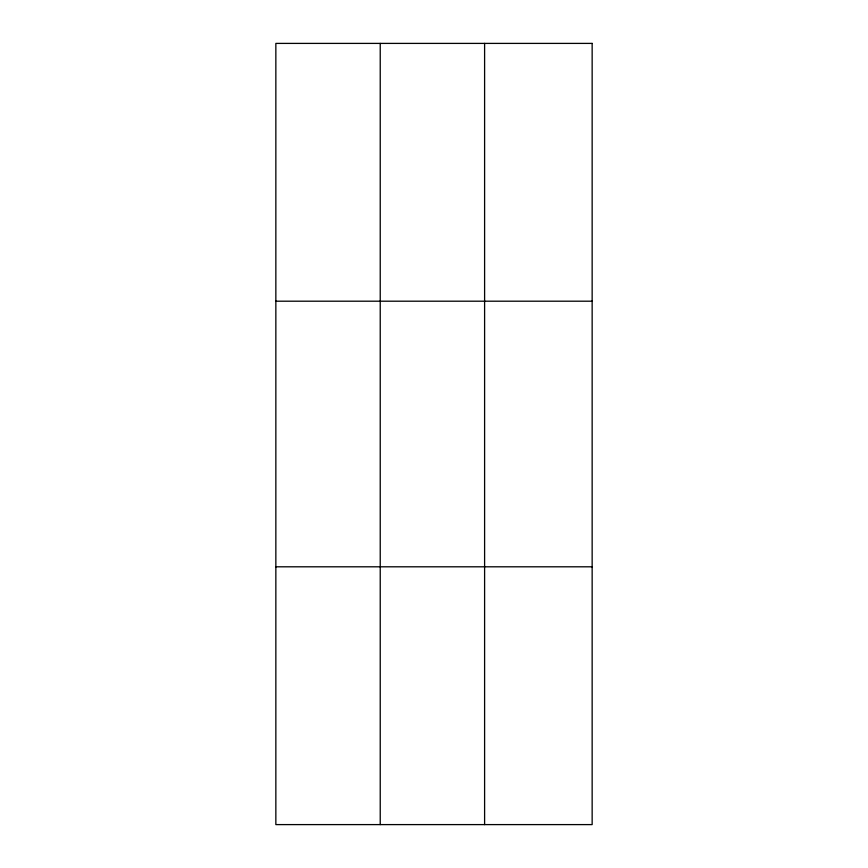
<?xml version="1.0" encoding="UTF-8"?>
<svg xmlns="http://www.w3.org/2000/svg" width="868" height="868" viewBox="0 0 868 868"><rect width="100%" height="100%" fill="white"/><g stroke="black" fill="none" stroke-linecap="round" stroke-linejoin="round"><path stroke-width="1.3" d="M380.227 43.4L380.227 824.6M484.604 43.4L484.604 824.6M275.85 301.196L592.15 301.196M275.85 566.804L592.15 566.804M592.15 43.4L592.15 824.6L275.85 824.6L275.85 43.4L592.15 43.4"/></g></svg>
